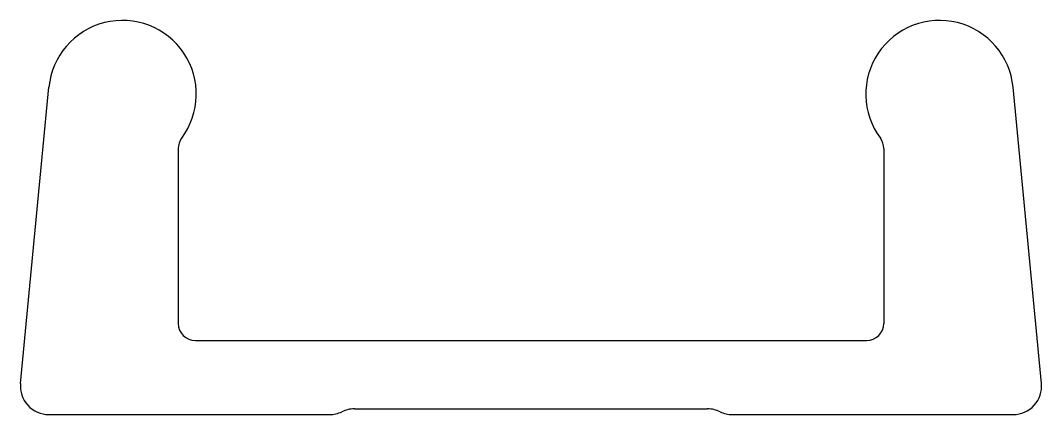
# Model space of a CAD drawing. Extents: x 2212.9 to 2230.8, y 794.7 to 801.6.
import ezdxf

# ---------------------------------------------------------------- set-up
doc = ezdxf.new("R2010")
doc.units = 0
doc.layers.get('0').update_dxf_attribs({"linetype": 'CONTINUOUS'})

msp = doc.modelspace()

# ---------------------------------------------------------------- linework, layer by layer
at = {"linetype": 'CONTINUOUS'}
for p, q in [((2212.946, 795.198), (2213.444, 800.394)), ((2230.838, 795.198), (2230.34, 800.394)), ((2215.71, 799.319), (2215.71, 796.25)), ((2228.074, 799.319), (2228.074, 796.25)), ((2216.01, 795.95), (2227.774, 795.95)), ((2213.444, 794.65), (2218.361, 794.65)), ((2218.797, 794.75), (2224.987, 794.75)), ((2225.423, 794.65), (2230.341, 794.65))]:
    msp.add_line(p, q, dxfattribs=at)
for centre, radius, start, end in [((2214.732, 800.27), 1.294, 323.352, 174.5269), ((2229.053, 800.27), 1.294, 5.4731, 216.648), ((2216.01, 799.319), 0.3, 143.352, 180), ((2227.774, 799.319), 0.3, 0, 36.648), ((2216.01, 796.25), 0.3, 180, 270), ((2227.774, 796.25), 0.3, 270, 360), ((2213.444, 795.15), 0.5, 174.5269, 270), ((2230.341, 795.15), 0.5, 270, 5.4731), ((2218.361, 795.15), 0.5, 270, 295.8419), ((2218.797, 794.25), 0.5, 90, 115.8419), ((2224.987, 794.25), 0.5, 64.1581, 90), ((2225.423, 795.15), 0.5, 244.1581, 270)]:
    msp.add_arc(centre, radius, start, end, dxfattribs=at)

doc.saveas('drawing.dxf')
